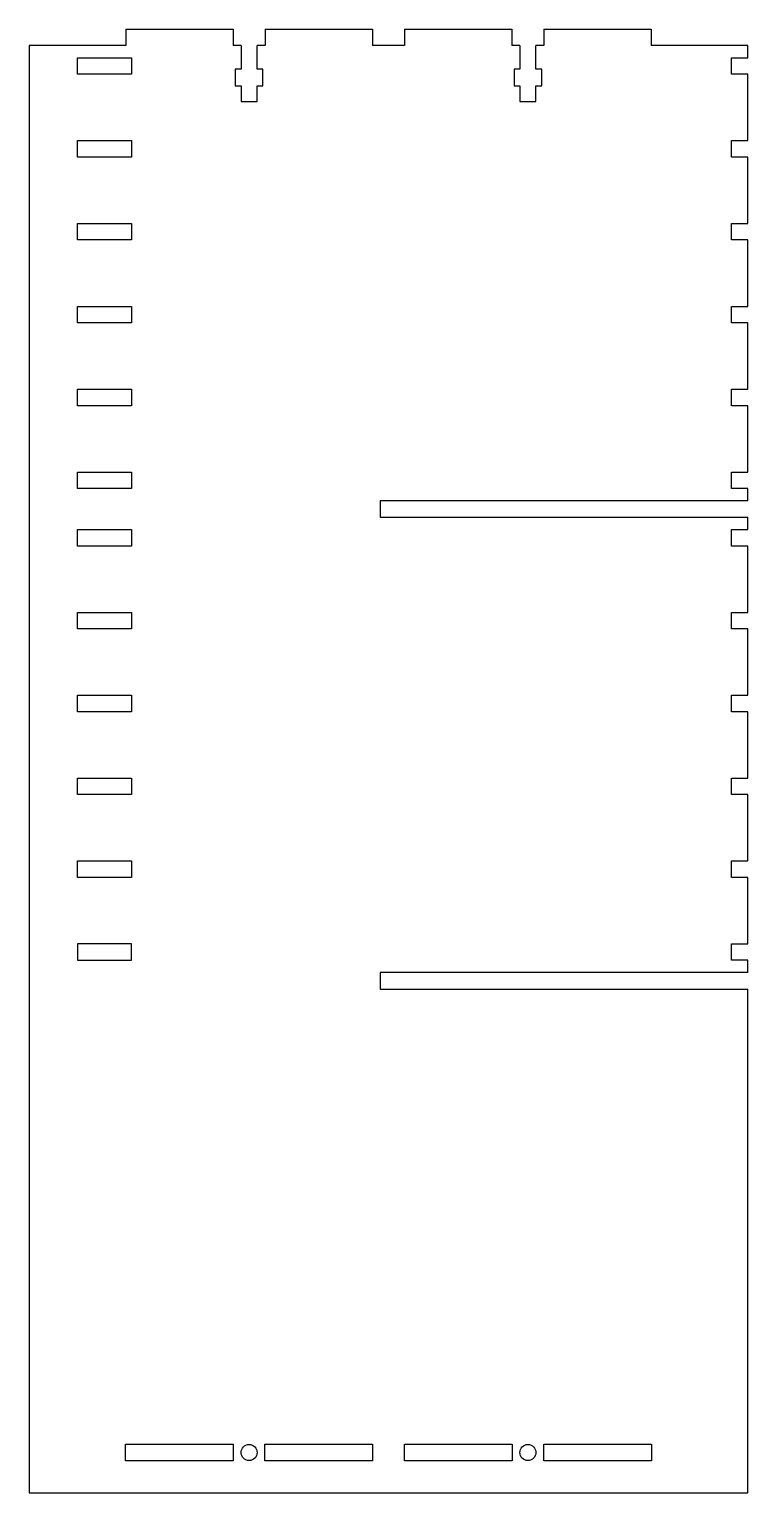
# Model space of a CAD drawing. Header units: millimetres. Extents: x 0 to 268, y 0 to 546.
import ezdxf

# ---------------------------------------------------------------- set-up
doc = ezdxf.new("R2010")
doc.units = ezdxf.units.MM

msp = doc.modelspace()

# ---------------------------------------------------------------- linework, layer by layer
at = {"color": 7, "linetype": 'Continuous', "lineweight": 25}
for p, q in [((36, 546), (76, 546)), ((36, 546), (36, 540)), ((76, 546), (76, 540)), ((88, 546), (128, 546)), ((88, 546), (88, 540)), ((128, 546), (128, 540)), ((140, 546), (180, 546)), ((140, 546), (140, 540)), ((180, 546), (180, 540)), ((192, 546), (232, 546)), ((192, 546), (192, 540)), ((232, 546), (232, 540)), ((36, 540), (0, 540)), ((0, 540), (0, 0)), ((17.93, 529.2), (17.93, 535.35)), ((17.93, 535.35), (38.08, 535.35)), ((38.08, 535.35), (38.08, 529.2)), ((79, 540), (76, 540)), ((79, 540), (79, 531.1)), ((88, 540), (85, 540)), ((85, 531.1), (85, 540)), ((140, 540), (128, 540)), ((183, 540), (180, 540)), ((183, 540), (183, 531.1)), ((192, 540), (189, 540)), ((189, 531.1), (189, 540)), ((268, 540), (232, 540)), ((261.93, 529.2), (261.93, 535.35)), ((261.93, 535.35), (268, 535.35)), ((268, 535.35), (268, 540)), ((76.85, 531.1), (76.85, 524.9)), ((79, 531.1), (76.85, 531.1)), ((87.15, 531.1), (85, 531.1)), ((87.15, 524.9), (87.15, 531.1)), ((180.85, 531.1), (180.85, 524.9)), ((183, 531.1), (180.85, 531.1)), ((191.15, 531.1), (189, 531.1)), ((191.15, 524.9), (191.15, 531.1)), ((38.08, 529.2), (17.93, 529.2)), ((76.85, 524.9), (79, 524.9)), ((79, 524.9), (79, 519)), ((85, 524.9), (87.15, 524.9)), ((85, 519), (85, 524.9)), ((180.85, 524.9), (183, 524.9)), ((183, 524.9), (183, 519)), ((189, 524.9), (191.15, 524.9)), ((189, 519), (189, 524.9)), ((268, 529.2), (261.93, 529.2)), ((268, 504.44), (268, 529.2)), ((79, 519), (85, 519)), ((183, 519), (189, 519)), ((17.93, 498.29), (17.93, 504.44)), ((17.93, 504.44), (38.08, 504.44)), ((38.08, 504.44), (38.08, 498.29)), ((261.93, 498.29), (261.93, 504.44)), ((261.93, 504.44), (268, 504.44)), ((38.08, 498.29), (17.93, 498.29)), ((268, 498.29), (261.93, 498.29)), ((268, 473.53), (268, 498.29)), ((17.93, 467.38), (17.93, 473.53)), ((17.93, 473.53), (38.08, 473.53)), ((38.08, 473.53), (38.08, 467.38)), ((261.93, 467.38), (261.93, 473.53)), ((261.93, 473.53), (268, 473.53)), ((38.08, 467.38), (17.93, 467.38)), ((268, 467.38), (261.93, 467.38)), ((268, 442.62), (268, 467.38)), ((17.93, 436.47), (17.93, 442.62)), ((17.93, 442.62), (38.08, 442.62)), ((38.08, 442.62), (38.08, 436.47)), ((261.93, 436.47), (261.93, 442.62)), ((261.93, 442.62), (268, 442.62)), ((38.08, 436.47), (17.93, 436.47)), ((268, 436.47), (261.93, 436.47)), ((268, 411.71), (268, 436.47)), ((17.93, 405.56), (17.93, 411.71)), ((17.93, 411.71), (38.08, 411.71)), ((38.08, 411.71), (38.08, 405.56)), ((261.93, 405.56), (261.93, 411.71)), ((261.93, 411.71), (268, 411.71)), ((38.08, 405.56), (17.93, 405.56)), ((268, 405.56), (261.93, 405.56)), ((268, 380.8), (268, 405.56)), ((17.93, 374.65), (17.93, 380.8)), ((17.93, 380.8), (38.08, 380.8)), ((38.08, 380.8), (38.08, 374.65)), ((261.93, 374.65), (261.93, 380.8)), ((261.93, 380.8), (268, 380.8)), ((38.08, 374.65), (17.93, 374.65)), ((268, 374.65), (261.93, 374.65)), ((268, 370.07), (268, 374.65)), ((130.93, 370.07), (130.93, 363.93)), ((268, 370.07), (130.93, 370.07)), ((130.93, 363.93), (268, 363.93)), ((268, 359.35), (268, 363.93)), ((17.93, 353.2), (17.93, 359.35)), ((17.93, 359.35), (38.08, 359.35)), ((38.08, 359.35), (38.08, 353.2)), ((261.93, 353.2), (261.93, 359.35)), ((261.93, 359.35), (268, 359.35)), ((38.08, 353.2), (17.93, 353.2)), ((268, 353.2), (261.93, 353.2)), ((268, 328.44), (268, 353.2)), ((17.93, 322.29), (17.93, 328.44)), ((17.93, 328.44), (38.08, 328.44)), ((38.08, 328.44), (38.08, 322.29)), ((261.93, 322.29), (261.93, 328.44)), ((261.93, 328.44), (268, 328.44)), ((38.08, 322.29), (17.93, 322.29)), ((268, 322.29), (261.93, 322.29)), ((268, 297.53), (268, 322.29)), ((17.93, 291.38), (17.93, 297.53)), ((17.93, 297.53), (38.08, 297.53)), ((38.08, 297.53), (38.08, 291.38)), ((261.93, 291.38), (261.93, 297.53)), ((261.93, 297.53), (268, 297.53)), ((38.08, 291.38), (17.93, 291.38)), ((268, 291.38), (261.93, 291.38)), ((268, 266.62), (268, 291.38)), ((17.93, 260.47), (17.93, 266.62)), ((17.93, 266.62), (38.08, 266.62)), ((38.08, 266.62), (38.08, 260.47)), ((261.93, 260.47), (261.93, 266.62)), ((261.93, 266.62), (268, 266.62)), ((38.08, 260.47), (17.93, 260.47)), ((268, 260.47), (261.93, 260.47)), ((268, 235.71), (268, 260.47)), ((17.93, 229.56), (17.93, 235.71)), ((17.93, 235.71), (38.08, 235.71)), ((38.08, 235.71), (38.08, 229.56)), ((261.93, 229.56), (261.93, 235.71)), ((261.93, 235.71), (268, 235.71)), ((38.08, 229.56), (17.93, 229.56)), ((268, 229.56), (261.93, 229.56)), ((268, 204.8), (268, 229.56)), ((17.93, 204.8), (17.93, 198.65)), ((38.08, 204.8), (17.93, 204.8)), ((38.08, 198.65), (38.08, 204.8)), ((261.93, 198.65), (261.93, 204.8)), ((261.93, 204.8), (268, 204.8)), ((17.93, 198.65), (38.08, 198.65)), ((268, 198.65), (261.93, 198.65)), ((268, 194.07), (268, 198.65)), ((130.93, 194.07), (130.93, 187.93)), ((268, 194.07), (130.93, 194.07)), ((130.93, 187.93), (268, 187.93)), ((268, 0), (268, 187.93)), ((35.92, 11.93), (35.92, 18.07)), ((35.92, 18.07), (76.08, 18.07)), ((76.08, 18.07), (76.08, 11.93)), ((87.92, 11.93), (87.92, 18.07)), ((87.92, 18.07), (128.07, 18.07)), ((128.07, 18.07), (128.07, 11.93)), ((139.93, 11.93), (139.93, 18.07)), ((139.93, 18.07), (180.07, 18.07)), ((180.07, 18.07), (180.07, 11.93)), ((191.93, 11.93), (191.93, 18.07)), ((191.93, 18.07), (232.07, 18.07)), ((232.07, 18.07), (232.07, 11.93)), ((76.08, 11.93), (35.92, 11.93)), ((128.07, 11.93), (87.92, 11.93)), ((180.07, 11.93), (139.93, 11.93)), ((232.07, 11.93), (191.93, 11.93)), ((0, 0), (268, 0))]:
    msp.add_line(p, q, dxfattribs=at)
for centre in [(82, 15), (186, 15)]:
    msp.add_circle(centre, 3, dxfattribs=at)

doc.saveas('drawing.dxf')
